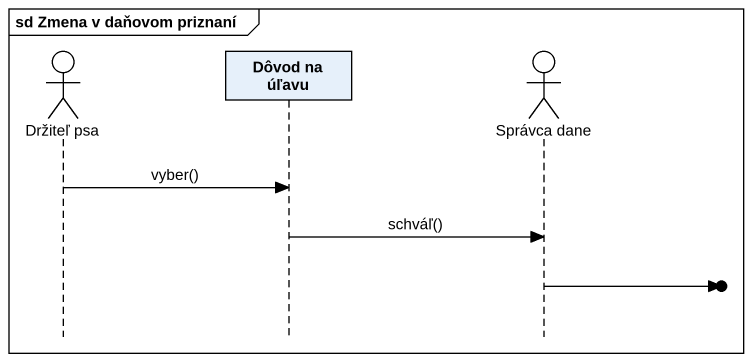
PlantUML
@startuml
mainframe sd Zmena v daňovom priznaní
hide footbox
actor "Držiteľ psa" as Držiteľ_psa
participant "Dôvod na úľavu" as Dôvod_na_úľavu
actor "Správca dane" as Správca_dane

Držiteľ_psa -> Dôvod_na_úľavu : vyber()
Dôvod_na_úľavu -> Správca_dane : schváľ()
Správca_dane ->o]
@enduml
